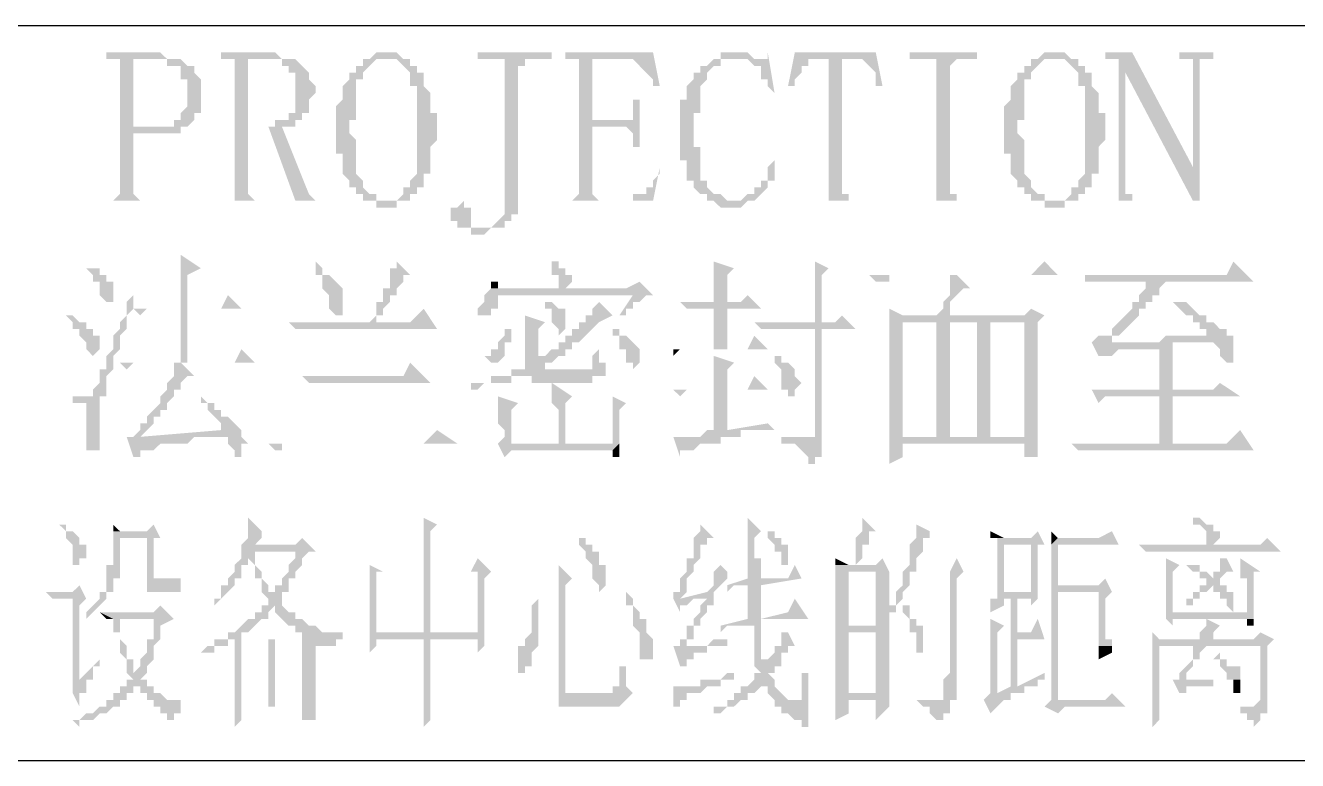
# Model space of a CAD drawing. Extents: x 51 to 246, y 3 to 417.
# Drawn here: x 213.91 to 221.89, y 303.45 to 308.06 of the extents above; entities that cross this region are included whole.
import ezdxf

# ---------------------------------------------------------------- set-up
doc = ezdxf.new("R2010")
doc.units = 0
doc.header["$MEASUREMENT"] = 0
doc.layers.add('_____1', color=160, linetype='Continuous')

msp = doc.modelspace()

# ---------------------------------------------------------------- hatches: boundary and pattern name
at = {"layer": '_____1'}
for points in [[(214.7569, 307.8899), (214.4183, 307.8899), (214.4183, 307.8477), (214.7993, 307.8477), (214.7993, 307.8053), (214.884, 307.8053), (214.884, 307.7206), (214.9264, 307.7206), (214.9264, 307.5513), (214.884, 307.5091), (214.884, 307.4667), (214.8417, 307.4667), (214.8417, 307.4243), (214.5878, 307.4243), (214.884, 307.3819), (214.884, 307.4243), (214.9264, 307.4243), (214.9688, 307.4667), (214.9688, 307.5091), (215.0112, 307.5091), (215.0112, 307.7206), (214.9688, 307.763), (214.9688, 307.8053), (214.9264, 307.8053), (214.884, 307.8477), (214.7993, 307.8477)], [(214.7569, 307.8899), (214.4183, 307.8899), (214.4183, 307.8477), (214.7993, 307.8477), (214.7993, 307.8053), (214.884, 307.8053), (214.884, 307.7206), (214.9264, 307.7206), (214.9264, 307.5513), (214.884, 307.5091), (214.884, 307.4667), (214.8417, 307.4667), (214.8417, 307.4243), (214.5878, 307.4243), (214.884, 307.3819), (214.884, 307.4243), (214.9264, 307.4243), (214.9688, 307.4667), (214.9688, 307.5091), (215.0112, 307.5091), (215.0112, 307.7206), (214.9688, 307.763), (214.9688, 307.8053), (214.9264, 307.8053), (214.884, 307.8477), (214.7993, 307.8477)], [(217.8895, 307.1702), (217.8895, 307.128), (217.8472, 307.0856), (217.8472, 307.0433), (217.8051, 307.0433), (217.8051, 307.0011), (217.7204, 307.0011), (217.7204, 306.9587), (217.297, 306.9587), (217.8472, 306.9587)], [(217.8895, 307.1702), (217.8895, 307.128), (217.8472, 307.0856), (217.8472, 307.0433), (217.8051, 307.0433), (217.8051, 307.0011), (217.7204, 307.0011), (217.7204, 306.9587), (217.297, 306.9587), (217.8472, 306.9587)], [(214.2915, 306.5353), (214.3335, 306.4929), (214.3335, 306.4507), (214.3759, 306.4507), (214.3759, 306.366), (214.4183, 306.3236), (214.4606, 306.3236), (214.4606, 306.4507), (214.4183, 306.4507), (214.4183, 306.4929), (214.3759, 306.4929), (214.3759, 306.5353)], [(217.2122, 306.5777), (217.2122, 306.4929), (217.2546, 306.4929), (217.2546, 306.4083), (217.297, 306.4083), (217.3394, 306.4507), (217.3394, 306.4929), (217.297, 306.4929), (217.297, 306.5353), (217.2546, 306.5353), (217.2546, 306.5777)], [(216.8312, 306.4083), (216.8736, 306.4083), (216.8736, 306.4507), (216.8312, 306.4507)], [(221.0645, 306.4507), (220.9378, 306.4507), (220.9378, 306.4083), (220.8954, 306.366), (220.8954, 306.3236), (220.853, 306.3236), (220.853, 306.2814), (220.7683, 306.1966), (220.7259, 306.1543), (220.7259, 306.1119), (220.6415, 306.1119), (220.5991, 306.0697), (220.6415, 305.9849), (220.7259, 305.9849), (220.7683, 306.0273), (221.0222, 306.0273), (221.1069, 306.0697), (221.234, 306.0697), (220.7259, 306.0697), (220.7259, 306.1119), (220.7683, 306.1119), (220.8954, 306.239), (220.8954, 306.2814), (220.9378, 306.2814), (220.9378, 306.3236), (220.9801, 306.3236), (220.9801, 306.366), (221.0222, 306.366), (221.0222, 306.4083)], [(214.5878, 306.366), (214.5454, 306.3236), (214.5454, 306.239), (214.503, 306.1966), (214.503, 306.1543), (214.4606, 306.1119), (214.4606, 306.0273), (214.4183, 305.9849), (214.4183, 305.9004), (214.3759, 305.9004), (214.3759, 305.8156), (214.3335, 305.7732), (214.3335, 305.731), (214.2915, 305.731), (214.4183, 305.731), (214.4183, 305.858), (214.4606, 305.9004), (214.4606, 305.9849), (214.503, 306.0273), (214.503, 306.1119), (214.5454, 306.1543), (214.5454, 306.239), (214.5878, 306.2814)], [(214.884, 306.2814), (214.9264, 306.2814), (214.9264, 305.9427), (214.884, 305.9427)], [(218.2282, 306.2814), (218.3129, 306.2814), (218.3129, 306.0273), (218.2282, 306.0273)], [(221.1493, 306.3236), (221.1069, 306.3236), (221.1493, 306.2814), (221.1917, 306.239), (221.234, 306.239), (221.234, 306.1966), (221.2764, 306.1966), (221.2764, 306.1543), (221.3188, 306.1543), (221.3188, 306.1119), (221.0645, 306.1119), (221.0222, 306.0697), (221.3612, 306.0697), (221.4032, 306.0273), (221.4032, 305.9849), (221.4456, 305.9427), (221.4879, 305.9427), (221.4879, 306.1119), (221.4456, 306.1119), (221.4456, 306.1543), (221.4032, 306.1543), (221.3612, 306.1966), (221.3188, 306.1966), (221.3188, 306.239), (221.2764, 306.239), (221.1917, 306.3236)], [(214.2067, 306.239), (214.1644, 306.239), (214.2067, 306.1966), (214.2067, 306.1543), (214.2491, 306.1543), (214.2491, 306.1119), (214.2915, 306.0697), (214.2915, 306.0273), (214.3335, 305.9849), (214.3759, 306.0273), (214.3759, 306.1119), (214.3335, 306.1119), (214.3335, 306.1543), (214.2915, 306.1543), (214.2915, 306.1966), (214.2491, 306.1966)], [(214.2067, 305.731), (214.2067, 305.6887), (214.2915, 305.6887), (214.2915, 305.3924), (214.3759, 305.3924), (214.3759, 305.731)], [(221.0222, 305.731), (221.1069, 305.731), (221.1069, 305.4346), (221.0222, 305.4346)], [(215.2651, 305.477), (215.1803, 305.477), (215.1803, 305.4346), (215.2227, 305.3924), (215.2227, 305.35), (215.2651, 305.35), (215.2651, 305.4346), (215.3074, 305.4346)], [(218.6516, 305.477), (218.6516, 305.4346), (218.7363, 305.4346), (218.8211, 305.35), (218.8211, 305.3076), (218.8635, 305.3076), (218.8635, 305.35), (218.9055, 305.35), (218.9055, 305.4346), (218.8211, 305.477)], [(214.1644, 304.9266), (214.122, 304.9266), (214.1644, 304.8844), (214.1644, 304.842), (214.2067, 304.7997), (214.2067, 304.6727), (214.2491, 304.6727), (214.2491, 304.7149), (214.2915, 304.7149), (214.2915, 304.7997), (214.2491, 304.7997), (214.2491, 304.842), (214.2067, 304.8844), (214.1644, 304.8844)], [(221.1917, 304.6727), (221.234, 304.6303), (221.2764, 304.6303), (221.2764, 304.588), (221.3188, 304.588), (221.3188, 304.5456), (221.2764, 304.5456), (221.3612, 304.5456), (221.3612, 304.5034), (221.4032, 304.5034), (221.4032, 304.461), (221.4456, 304.461), (221.4456, 304.4186), (221.4879, 304.3763), (221.4879, 304.5034), (221.4456, 304.5034), (221.4456, 304.5456), (221.4032, 304.5456), (221.4032, 304.588), (221.3612, 304.588), (221.3188, 304.6303), (221.2764, 304.6303), (221.2764, 304.6727)], [(218.4401, 304.3341), (218.5248, 304.3341), (218.5248, 304.5456), (218.4401, 304.5456)], [(218.2282, 304.461), (218.1862, 304.461), (218.1438, 304.4186), (218.1438, 304.3763), (218.1014, 304.3341), (218.1014, 304.2917), (218.059, 304.2917), (218.059, 304.2069), (218.0167, 304.2069), (218.0167, 304.1647), (217.9743, 304.1647), (218.0167, 304.0376), (218.059, 304.0376), (218.059, 304.08), (218.1014, 304.08), (218.1014, 304.1223), (218.1862, 304.1223), (218.1862, 304.1647), (218.059, 304.1647), (218.059, 304.2069), (218.1014, 304.2069), (218.1014, 304.2917), (218.1438, 304.2917), (218.1438, 304.3341), (218.1862, 304.3763), (218.1862, 304.4186), (218.2282, 304.4186)], [(217.9743, 304.461), (218.0167, 304.3763), (218.0167, 304.4186), (218.059, 304.4186), (218.1014, 304.461), (218.2282, 304.461)], [(220.2605, 304.461), (220.091, 304.461), (220.2181, 304.461), (220.2181, 304.4186)], [(221.5727, 304.2917), (221.6151, 304.2917), (221.6151, 304.3341), (221.5727, 304.3341)], [(215.8576, 304.2069), (215.2227, 304.2069), (215.7305, 304.2069), (215.7305, 304.1647), (215.8576, 304.1647)], [(216.4502, 304.2069), (216.4082, 304.2069), (216.4082, 303.6566), (216.4502, 303.6989)], [(219.3289, 304.2493), (219.2445, 304.2493), (219.2445, 303.8683), (219.075, 303.8683), (219.3289, 303.8683)], [(214.4183, 304.1223), (214.2491, 303.953), (214.3335, 303.953), (214.3335, 304.0376), (214.3759, 304.0376), (214.3759, 304.08)], [(217.6356, 304.1647), (217.6356, 303.9106), (217.5933, 303.9106), (217.5933, 303.8683), (217.2546, 303.8683), (217.2546, 303.7837), (217.6356, 303.7837), (217.7204, 303.8683), (217.678, 303.9106), (217.678, 304.0376), (217.6356, 304.0376)], [(220.7259, 304.1647), (220.6415, 304.1647), (220.6415, 304.08), (220.7259, 304.1223)], [(221.3188, 304.1647), (221.234, 304.1647), (221.234, 304.08), (221.1493, 303.9952), (221.1493, 303.953), (221.1069, 303.953), (221.1493, 303.8683), (221.1917, 303.8683), (221.1917, 303.9106), (221.3612, 303.9106), (221.3612, 303.953), (221.5303, 303.953), (221.1917, 303.953), (221.1917, 303.9952), (221.234, 304.0376), (221.234, 304.08), (221.2764, 304.08), (221.2764, 304.1223)], [(221.4032, 304.1223), (221.3612, 304.08), (221.4032, 304.08), (221.4032, 304.0376), (221.4456, 303.9952), (221.4456, 303.953), (221.1917, 303.953), (221.5303, 303.953), (221.5303, 304.0376), (221.4456, 304.0376), (221.4456, 304.08), (221.4032, 304.08)], [(218.8211, 303.9952), (218.7787, 303.9952), (218.7787, 303.8261), (218.7363, 303.8261), (218.6092, 303.7837), (218.6516, 303.7837), (218.6516, 303.7413), (218.694, 303.7413), (218.7363, 303.6989), (218.7787, 303.6989), (218.7787, 303.6566), (218.8211, 303.6566)], [(218.6092, 303.9106), (218.5248, 303.9106), (218.5668, 303.9106), (218.5668, 303.8683), (218.6092, 303.8261), (218.6092, 303.7837), (218.7363, 303.8261), (218.694, 303.8261), (218.6516, 303.8683)], [(221.4879, 303.8683), (221.5303, 303.8683), (221.5303, 303.953), (221.4879, 303.953)], [(219.3289, 303.8261), (219.2445, 303.8261), (219.2445, 303.6989), (219.3289, 303.7837)], [(219.4984, 303.8261), (219.5408, 303.7837), (219.5832, 303.7837), (219.5832, 303.7413), (219.6252, 303.6989), (219.6676, 303.6989), (219.6676, 303.7413), (219.7099, 303.7413), (219.7099, 303.8261)]]:
    msp.add_hatch(color=7, dxfattribs=at).paths.add_polyline_path(points)
for points in [[(215.4342, 307.8899), (215.1379, 307.8899), (215.1379, 307.8477), (215.519, 307.8477), (215.519, 307.8053), (215.5613, 307.8053), (215.5613, 307.763), (215.6037, 307.763), (215.6037, 307.5091), (215.5613, 307.5091), (215.5613, 307.4667), (215.4766, 307.4667), (215.4766, 307.4243), (215.3074, 307.4243), (215.6037, 307.4243), (215.6037, 307.4667), (215.6461, 307.4667), (215.6461, 307.5091), (215.6885, 307.5091), (215.6885, 307.5936), (215.7305, 307.636), (215.7305, 307.6784), (215.6885, 307.7206), (215.6885, 307.763), (215.6037, 307.8477), (215.519, 307.8477), (215.4766, 307.8899)], [(215.4342, 307.8899), (215.1379, 307.8899), (215.1379, 307.8477), (215.519, 307.8477), (215.519, 307.8053), (215.5613, 307.8053), (215.5613, 307.763), (215.6037, 307.763), (215.6037, 307.5091), (215.5613, 307.5091), (215.5613, 307.4667), (215.4766, 307.4667), (215.4766, 307.4243), (215.3074, 307.4243), (215.6037, 307.4243), (215.6037, 307.4667), (215.6461, 307.4667), (215.6461, 307.5091), (215.6885, 307.5091), (215.6885, 307.5936), (215.7305, 307.636), (215.7305, 307.6784), (215.6885, 307.7206), (215.6885, 307.763), (215.6037, 307.8477), (215.519, 307.8477), (215.4766, 307.8899)], [(216.1539, 307.8899), (216.1115, 307.8899), (216.0695, 307.8477), (216.0271, 307.8477), (216.0271, 307.8053), (215.9847, 307.8053), (215.9847, 307.763), (215.9424, 307.763), (215.9424, 307.7206), (215.9, 307.6784), (215.9, 307.5936), (215.8576, 307.5513), (215.8576, 307.255), (215.9, 307.255), (215.9, 307.128), (215.9424, 307.0856), (215.9424, 307.0433), (215.9847, 307.0433), (215.9847, 307.0011), (216.0271, 307.0011), (216.0271, 306.9587), (216.1115, 306.9587), (216.1115, 306.9163), (216.2387, 306.9163), (216.2387, 306.9587), (216.281, 306.9587), (216.1115, 306.9587), (216.1115, 307.0011), (216.0695, 307.0011), (216.0271, 307.0433), (216.0271, 307.0856), (215.9847, 307.128), (215.9847, 307.3397), (215.9424, 307.3819), (215.9424, 307.4667), (215.9847, 307.4667), (215.9847, 307.7206), (216.0271, 307.7206), (216.0271, 307.763), (216.1115, 307.8477), (216.281, 307.8477), (216.2387, 307.8899), (216.1963, 307.8899)], [(216.1539, 307.8899), (216.1115, 307.8899), (216.0695, 307.8477), (216.0271, 307.8477), (216.0271, 307.8053), (215.9847, 307.8053), (215.9847, 307.763), (215.9424, 307.763), (215.9424, 307.7206), (215.9, 307.6784), (215.9, 307.5936), (215.8576, 307.5513), (215.8576, 307.255), (215.9, 307.255), (215.9, 307.128), (215.9424, 307.0856), (215.9424, 307.0433), (215.9847, 307.0433), (215.9847, 307.0011), (216.0271, 307.0011), (216.0271, 306.9587), (216.1115, 306.9587), (216.1115, 306.9163), (216.2387, 306.9163), (216.2387, 306.9587), (216.281, 306.9587), (216.1115, 306.9587), (216.1115, 307.0011), (216.0695, 307.0011), (216.0271, 307.0433), (216.0271, 307.0856), (215.9847, 307.128), (215.9847, 307.3397), (215.9424, 307.3819), (215.9424, 307.4667), (215.9847, 307.4667), (215.9847, 307.7206), (216.0271, 307.7206), (216.0271, 307.763), (216.1115, 307.8477), (216.281, 307.8477), (216.2387, 307.8899), (216.1963, 307.8899)], [(217.2122, 307.8899), (216.7468, 307.8899), (216.7468, 307.8477), (216.916, 307.8477), (216.916, 306.8739), (216.8736, 306.8316), (216.8312, 306.7894), (216.7888, 306.7894), (216.916, 306.7894), (216.916, 306.8316), (216.9583, 306.8316), (216.9583, 306.8739), (217.0007, 306.8739), (217.0007, 307.8053), (217.0431, 307.8053), (217.0431, 307.8477), (217.2122, 307.8477)], [(217.2122, 307.8899), (216.7468, 307.8899), (216.7468, 307.8477), (216.916, 307.8477), (216.916, 306.8739), (216.8736, 306.8316), (216.8312, 306.7894), (216.7888, 306.7894), (216.916, 306.7894), (216.916, 306.8316), (216.9583, 306.8316), (216.9583, 306.8739), (217.0007, 306.8739), (217.0007, 307.8053), (217.0431, 307.8053), (217.0431, 307.8477), (217.2122, 307.8477)], [(217.8472, 307.8899), (217.297, 307.8899), (217.297, 307.8477), (217.7204, 307.8477), (217.8472, 307.7206), (217.8472, 307.6784), (217.8895, 307.6784)], [(217.8472, 307.8899), (217.297, 307.8899), (217.297, 307.8477), (217.7204, 307.8477), (217.8472, 307.7206), (217.8472, 307.6784), (217.8895, 307.6784)], [(218.5668, 307.8899), (218.5668, 307.8477), (218.2282, 307.8477), (218.4401, 307.8477), (218.4824, 307.8053), (218.5248, 307.8053), (218.5248, 307.7206), (218.5668, 307.7206), (218.5668, 307.6784), (218.6092, 307.636)], [(218.3553, 307.8899), (218.2706, 307.8899), (218.2706, 307.8477), (218.2282, 307.8477), (218.5248, 307.8477), (218.4824, 307.8477), (218.4401, 307.8899), (218.3977, 307.8899)], [(218.5668, 307.8899), (218.5668, 307.8477), (218.2282, 307.8477), (218.4401, 307.8477), (218.4824, 307.8053), (218.5248, 307.8053), (218.5248, 307.7206), (218.5668, 307.7206), (218.5668, 307.6784), (218.6092, 307.636)], [(218.3553, 307.8899), (218.2706, 307.8899), (218.2706, 307.8477), (218.2282, 307.8477), (218.5248, 307.8477), (218.4824, 307.8477), (218.4401, 307.8899), (218.3977, 307.8899)], [(219.2445, 307.8899), (218.7363, 307.8899), (218.694, 307.6784), (218.7363, 307.6784), (218.7363, 307.7206), (218.7787, 307.763), (218.7787, 307.8053), (218.8211, 307.8053), (218.8211, 307.8477), (219.1174, 307.8477)], [(219.2445, 307.8899), (218.7363, 307.8899), (218.694, 307.6784), (218.7363, 307.6784), (218.7363, 307.7206), (218.7787, 307.763), (218.7787, 307.8053), (218.8211, 307.8053), (218.8211, 307.8477), (219.1174, 307.8477)], [(219.2445, 307.8899), (219.1174, 307.8477), (219.1597, 307.8477), (219.2445, 307.763), (219.2445, 307.6784), (219.2865, 307.6784)], [(219.2445, 307.8899), (219.1174, 307.8477), (219.1597, 307.8477), (219.2445, 307.763), (219.2445, 307.6784), (219.2865, 307.6784)], [(219.8794, 307.8899), (219.456, 307.8899), (219.456, 307.8477), (219.6252, 307.8477), (219.6252, 306.9587), (219.456, 306.9587), (219.8794, 306.9587), (219.7523, 306.9587), (219.7523, 307.0011), (219.7099, 307.0011), (219.7099, 307.8053), (219.7523, 307.8477), (219.8794, 307.8477)], [(219.8794, 307.8899), (219.456, 307.8899), (219.456, 307.8477), (219.6252, 307.8477), (219.6252, 306.9587), (219.456, 306.9587), (219.8794, 306.9587), (219.7523, 306.9587), (219.7523, 307.0011), (219.7099, 307.0011), (219.7099, 307.8053), (219.7523, 307.8477), (219.8794, 307.8477)], [(220.3449, 307.8899), (220.3028, 307.8899), (220.2605, 307.8477), (220.2181, 307.8477), (220.2181, 307.8053), (220.1757, 307.8053), (220.1757, 307.763), (220.1333, 307.763), (220.1333, 307.7206), (220.091, 307.6784), (220.091, 307.5936), (220.0486, 307.5513), (220.0486, 307.255), (220.091, 307.255), (220.091, 307.128), (220.1333, 307.0856), (220.1333, 307.0433), (220.1757, 307.0433), (220.1757, 307.0011), (220.2181, 307.0011), (220.2181, 306.9587), (220.3028, 306.9587), (220.3028, 306.9163), (220.4296, 306.9163), (220.4296, 306.9587), (220.472, 306.9587), (220.3028, 306.9587), (220.3028, 307.0011), (220.2605, 307.0011), (220.2181, 307.0433), (220.2181, 307.0856), (220.1757, 307.128), (220.1757, 307.3397), (220.1333, 307.3819), (220.1333, 307.4667), (220.1757, 307.4667), (220.1757, 307.7206), (220.2181, 307.7206), (220.2181, 307.763), (220.3028, 307.8477), (220.472, 307.8477), (220.4296, 307.8899), (220.3872, 307.8899)], [(220.3449, 307.8899), (220.3028, 307.8899), (220.2605, 307.8477), (220.2181, 307.8477), (220.2181, 307.8053), (220.1757, 307.8053), (220.1757, 307.763), (220.1333, 307.763), (220.1333, 307.7206), (220.091, 307.6784), (220.091, 307.5936), (220.0486, 307.5513), (220.0486, 307.255), (220.091, 307.255), (220.091, 307.128), (220.1333, 307.0856), (220.1333, 307.0433), (220.1757, 307.0433), (220.1757, 307.0011), (220.2181, 307.0011), (220.2181, 306.9587), (220.3028, 306.9587), (220.3028, 306.9163), (220.4296, 306.9163), (220.4296, 306.9587), (220.472, 306.9587), (220.3028, 306.9587), (220.3028, 307.0011), (220.2605, 307.0011), (220.2181, 307.0433), (220.2181, 307.0856), (220.1757, 307.128), (220.1757, 307.3397), (220.1333, 307.3819), (220.1333, 307.4667), (220.1757, 307.4667), (220.1757, 307.7206), (220.2181, 307.7206), (220.2181, 307.763), (220.3028, 307.8477), (220.472, 307.8477), (220.4296, 307.8899), (220.3872, 307.8899)], [(220.853, 307.8899), (220.6835, 307.8899), (220.6835, 307.8477), (220.7683, 307.8477), (220.7683, 307.8053), (220.8106, 307.763), (221.234, 306.9587), (221.234, 307.1702)], [(220.853, 307.8899), (220.6835, 307.8899), (220.6835, 307.8477), (220.7683, 307.8477), (220.7683, 307.8053), (220.8106, 307.763), (221.234, 306.9587), (221.234, 307.1702)], [(221.3612, 307.8899), (221.1493, 307.8899), (221.1493, 307.8477), (221.234, 307.8477), (221.234, 306.9587), (221.2764, 306.9587), (221.2764, 307.8477), (221.3612, 307.8477)], [(221.3612, 307.8899), (221.1493, 307.8899), (221.1493, 307.8477), (221.234, 307.8477), (221.234, 306.9587), (221.2764, 306.9587), (221.2764, 307.8477), (221.3612, 307.8477)], [(214.4606, 307.8477), (214.503, 307.8477), (214.503, 307.0011), (214.4606, 306.9587), (214.4183, 306.9587), (214.6722, 306.9587), (214.6301, 306.9587), (214.5878, 307.0011), (214.5878, 307.3819), (214.884, 307.3819), (214.5878, 307.4243), (214.5878, 307.8477), (214.7145, 307.8477)], [(214.4606, 307.8477), (214.503, 307.8477), (214.503, 307.0011), (214.4606, 306.9587), (214.4183, 306.9587), (214.6722, 306.9587), (214.6301, 306.9587), (214.5878, 307.0011), (214.5878, 307.3819), (214.884, 307.3819), (214.5878, 307.4243), (214.5878, 307.8477), (214.7145, 307.8477)], [(215.1803, 307.8477), (215.2227, 307.8477), (215.2227, 306.9587), (215.1379, 306.9587), (215.3918, 306.9587), (215.3498, 306.9587), (215.3074, 307.0011), (215.3074, 307.4243), (215.6037, 307.4243), (215.3074, 307.4243), (215.3074, 307.8477), (215.4342, 307.8477)], [(215.1803, 307.8477), (215.2227, 307.8477), (215.2227, 306.9587), (215.1379, 306.9587), (215.3918, 306.9587), (215.3498, 306.9587), (215.3074, 307.0011), (215.3074, 307.4243), (215.6037, 307.4243), (215.3074, 307.4243), (215.3074, 307.8477), (215.4342, 307.8477)], [(216.281, 307.8477), (216.1539, 307.8477), (216.2387, 307.8477), (216.3234, 307.763), (216.3234, 307.6784), (216.3658, 307.6784), (216.3658, 307.128), (216.3234, 307.0856), (216.3234, 307.0433), (216.281, 307.0433), (216.281, 307.0011), (216.2387, 306.9587), (216.1539, 306.9587), (216.3234, 306.9587), (216.3234, 307.0011), (216.3658, 307.0011), (216.3658, 307.0433), (216.4082, 307.0433), (216.4082, 307.128), (216.4502, 307.128), (216.4502, 307.2973), (216.4926, 307.3397), (216.4926, 307.5091), (216.4502, 307.5091), (216.4502, 307.636), (216.4082, 307.6784), (216.4082, 307.763), (216.3658, 307.763), (216.3658, 307.8053), (216.3234, 307.8053), (216.3234, 307.8477)], [(216.281, 307.8477), (216.1539, 307.8477), (216.2387, 307.8477), (216.3234, 307.763), (216.3234, 307.6784), (216.3658, 307.6784), (216.3658, 307.128), (216.3234, 307.0856), (216.3234, 307.0433), (216.281, 307.0433), (216.281, 307.0011), (216.2387, 306.9587), (216.1539, 306.9587), (216.3234, 306.9587), (216.3234, 307.0011), (216.3658, 307.0011), (216.3658, 307.0433), (216.4082, 307.0433), (216.4082, 307.128), (216.4502, 307.128), (216.4502, 307.2973), (216.4926, 307.3397), (216.4926, 307.5091), (216.4502, 307.5091), (216.4502, 307.636), (216.4082, 307.6784), (216.4082, 307.763), (216.3658, 307.763), (216.3658, 307.8053), (216.3234, 307.8053), (216.3234, 307.8477)], [(217.3394, 307.8477), (217.3817, 307.8477), (217.3817, 307.0011), (217.3394, 306.9587), (217.5085, 306.9587), (217.4665, 307.0011), (217.4665, 307.4243), (217.6356, 307.4243), (217.4665, 307.4667), (217.4665, 307.8477), (217.678, 307.8477)], [(217.3394, 307.8477), (217.3817, 307.8477), (217.3817, 307.0011), (217.3394, 306.9587), (217.5085, 306.9587), (217.4665, 307.0011), (217.4665, 307.4243), (217.6356, 307.4243), (217.4665, 307.4667), (217.4665, 307.8477), (217.678, 307.8477)], [(218.2282, 307.8477), (218.1862, 307.8053), (218.1438, 307.8053), (218.1438, 307.763), (218.1014, 307.763), (218.1014, 307.7206), (218.059, 307.6784), (218.059, 307.5936), (218.0167, 307.5936), (218.0167, 307.2126), (218.059, 307.2126), (218.059, 307.0856), (218.1014, 307.0856), (218.1014, 307.0433), (218.1438, 307.0011), (218.1862, 307.0011), (218.1862, 306.9587), (218.3553, 306.9587), (218.3129, 306.9587), (218.2706, 307.0011), (218.2282, 307.0011), (218.1862, 307.0433), (218.1862, 307.0856), (218.1438, 307.0856), (218.1438, 307.2973), (218.1014, 307.2973), (218.1014, 307.5091), (218.1438, 307.5091), (218.1438, 307.6784), (218.1862, 307.7206), (218.1862, 307.763), (218.2282, 307.8053), (218.2706, 307.8053), (218.2706, 307.8477), (218.3553, 307.8477)], [(218.2282, 307.8477), (218.1862, 307.8053), (218.1438, 307.8053), (218.1438, 307.763), (218.1014, 307.763), (218.1014, 307.7206), (218.059, 307.6784), (218.059, 307.5936), (218.0167, 307.5936), (218.0167, 307.2126), (218.059, 307.2126), (218.059, 307.0856), (218.1014, 307.0856), (218.1014, 307.0433), (218.1438, 307.0011), (218.1862, 307.0011), (218.1862, 306.9587), (218.3553, 306.9587), (218.3129, 306.9587), (218.2706, 307.0011), (218.2282, 307.0011), (218.1862, 307.0433), (218.1862, 307.0856), (218.1438, 307.0856), (218.1438, 307.2973), (218.1014, 307.2973), (218.1014, 307.5091), (218.1438, 307.5091), (218.1438, 307.6784), (218.1862, 307.7206), (218.1862, 307.763), (218.2282, 307.8053), (218.2706, 307.8053), (218.2706, 307.8477), (218.3553, 307.8477)], [(219.1174, 307.8477), (218.9055, 307.8477), (218.9479, 307.8477), (218.9479, 306.9587), (218.8635, 306.9587), (219.1174, 306.9587), (219.075, 306.9587), (219.075, 307.0011), (219.0326, 307.0011), (219.0326, 307.8477), (219.075, 307.8477)], [(219.1174, 307.8477), (218.9055, 307.8477), (218.9479, 307.8477), (218.9479, 306.9587), (218.8635, 306.9587), (219.1174, 306.9587), (219.075, 306.9587), (219.075, 307.0011), (219.0326, 307.0011), (219.0326, 307.8477), (219.075, 307.8477)], [(220.472, 307.8477), (220.3449, 307.8477), (220.4296, 307.8477), (220.5144, 307.763), (220.5144, 307.6784), (220.5567, 307.6784), (220.5567, 307.128), (220.5144, 307.0856), (220.5144, 307.0433), (220.472, 307.0433), (220.472, 307.0011), (220.4296, 306.9587), (220.3449, 306.9587), (220.5144, 306.9587), (220.5144, 307.0011), (220.5567, 307.0011), (220.5567, 307.0433), (220.5991, 307.0433), (220.5991, 307.128), (220.6415, 307.128), (220.6415, 307.2973), (220.6835, 307.3397), (220.6835, 307.5091), (220.6415, 307.5091), (220.6415, 307.636), (220.5991, 307.6784), (220.5991, 307.763), (220.5567, 307.763), (220.5567, 307.8053), (220.5144, 307.8053), (220.5144, 307.8477)], [(220.472, 307.8477), (220.3449, 307.8477), (220.4296, 307.8477), (220.5144, 307.763), (220.5144, 307.6784), (220.5567, 307.6784), (220.5567, 307.128), (220.5144, 307.0856), (220.5144, 307.0433), (220.472, 307.0433), (220.472, 307.0011), (220.4296, 306.9587), (220.3449, 306.9587), (220.5144, 306.9587), (220.5144, 307.0011), (220.5567, 307.0011), (220.5567, 307.0433), (220.5991, 307.0433), (220.5991, 307.128), (220.6415, 307.128), (220.6415, 307.2973), (220.6835, 307.3397), (220.6835, 307.5091), (220.6415, 307.5091), (220.6415, 307.636), (220.5991, 307.6784), (220.5991, 307.763), (220.5567, 307.763), (220.5567, 307.8053), (220.5144, 307.8053), (220.5144, 307.8477)], [(220.7683, 307.8053), (220.7683, 306.9587), (220.6835, 306.9587), (220.8954, 306.9587), (220.853, 306.9587), (220.853, 307.0011), (220.8106, 307.0011), (220.8106, 307.763)], [(220.7683, 307.8053), (220.7683, 306.9587), (220.6835, 306.9587), (220.8954, 306.9587), (220.853, 306.9587), (220.853, 307.0011), (220.8106, 307.0011), (220.8106, 307.763)], [(217.7628, 307.5936), (217.7204, 307.5936), (217.7204, 307.4667), (217.4665, 307.4667), (217.6356, 307.4243), (217.678, 307.4243), (217.7204, 307.3819), (217.7204, 307.2973), (217.7628, 307.2973)], [(217.7628, 307.5936), (217.7204, 307.5936), (217.7204, 307.4667), (217.4665, 307.4667), (217.6356, 307.4243), (217.678, 307.4243), (217.7204, 307.3819), (217.7204, 307.2973), (217.7628, 307.2973)], [(215.519, 307.4243), (215.4342, 307.4243), (215.6037, 306.9587), (215.7729, 306.9587), (215.7305, 306.9587), (215.6885, 307.0011)], [(215.519, 307.4243), (215.4342, 307.4243), (215.6037, 306.9587), (215.7729, 306.9587), (215.7305, 306.9587), (215.6885, 307.0011)], [(218.6092, 307.2126), (218.5668, 307.1702), (218.5668, 307.0856), (218.5248, 307.0856), (218.5248, 307.0433), (218.4824, 307.0433), (218.4824, 307.0011), (218.4401, 307.0011), (218.3977, 306.9587), (218.1862, 306.9587), (218.2282, 306.9587), (218.2706, 306.9163), (218.3977, 306.9163), (218.4401, 306.9587), (218.4824, 306.9587), (218.5668, 307.0433), (218.5668, 307.0856), (218.6092, 307.0856), (218.6092, 307.1702)], [(218.6092, 307.2126), (218.5668, 307.1702), (218.5668, 307.0856), (218.5248, 307.0856), (218.5248, 307.0433), (218.4824, 307.0433), (218.4824, 307.0011), (218.4401, 307.0011), (218.3977, 306.9587), (218.1862, 306.9587), (218.2282, 306.9587), (218.2706, 306.9163), (218.3977, 306.9163), (218.4401, 306.9587), (218.4824, 306.9587), (218.5668, 307.0433), (218.5668, 307.0856), (218.6092, 307.0856), (218.6092, 307.1702)], [(216.6621, 306.9587), (216.6197, 306.9163), (216.5773, 306.9163), (216.5773, 306.8316), (216.6197, 306.8316), (216.6197, 306.7894), (216.7044, 306.7894), (216.7044, 306.747), (216.7888, 306.747), (216.8312, 306.7894), (216.8736, 306.7894), (216.7044, 306.7894), (216.7044, 306.9163), (216.6621, 306.9163)], [(216.6621, 306.9587), (216.6197, 306.9163), (216.5773, 306.9163), (216.5773, 306.8316), (216.6197, 306.8316), (216.6197, 306.7894), (216.7044, 306.7894), (216.7044, 306.747), (216.7888, 306.747), (216.8312, 306.7894), (216.8736, 306.7894), (216.7044, 306.7894), (216.7044, 306.9163), (216.6621, 306.9163)], [(214.884, 306.62), (214.884, 306.2814), (214.9264, 306.2814), (214.9264, 306.4929), (215.0112, 306.5353)], [(215.7305, 306.5777), (215.7305, 306.4929), (215.7729, 306.4929), (215.7729, 306.4083), (215.8153, 306.366), (215.8153, 306.2814), (215.8576, 306.239), (215.9, 306.239), (215.9, 306.4083), (215.8576, 306.4507), (215.8153, 306.4929), (215.7729, 306.4929), (215.7729, 306.5353)], [(216.2387, 306.5777), (216.2387, 306.5353), (216.1963, 306.5353), (216.1963, 306.4083), (216.1539, 306.4083), (216.1539, 306.3236), (216.1115, 306.3236), (216.1115, 306.239), (216.0695, 306.1966), (216.1115, 306.1966), (216.1115, 306.239), (216.1539, 306.239), (216.1539, 306.2814), (216.1963, 306.3236), (216.1963, 306.366), (216.2387, 306.366), (216.2387, 306.4083), (216.281, 306.4507), (216.281, 306.4929), (216.3234, 306.4929)], [(218.2282, 306.5777), (218.2282, 306.3236), (218.3129, 306.3236), (218.3129, 306.4929), (218.3553, 306.5353)], [(218.8635, 306.5777), (218.8635, 306.1966), (218.9055, 306.1966), (218.9055, 306.4929), (218.9479, 306.5353)], [(220.3028, 306.5777), (220.2181, 306.4929), (219.2021, 306.4929), (219.2445, 306.4507), (219.3289, 306.4507), (219.3289, 306.4929), (220.3872, 306.4929)], [(221.4879, 306.5777), (221.4456, 306.4929), (220.5567, 306.4929), (220.5567, 306.4507), (221.6151, 306.4507)], [(217.7628, 306.4507), (217.678, 306.4083), (216.8312, 306.4083), (217.7204, 306.366), (217.8472, 306.366)], [(219.7523, 306.4929), (219.7099, 306.4929), (219.7099, 306.366), (219.6676, 306.3236), (219.6676, 306.2814), (219.6252, 306.239), (219.7099, 306.239), (219.7099, 306.3236), (219.7523, 306.366), (219.7947, 306.4083), (219.8371, 306.4083)], [(215.1803, 306.366), (215.1379, 306.2814), (214.5878, 306.2814), (214.6301, 306.239), (214.6722, 306.2814), (215.2651, 306.2814)], [(216.8312, 306.4083), (216.7888, 306.366), (216.7888, 306.3236), (216.7468, 306.2814), (216.7468, 306.239), (216.8312, 306.239), (216.8312, 306.2814), (216.8736, 306.2814), (216.8736, 306.366), (217.7204, 306.366)], [(217.7204, 306.366), (217.6356, 306.239), (217.678, 306.239), (217.678, 306.2814), (217.7204, 306.2814), (217.7204, 306.3236), (217.7628, 306.3236), (217.8051, 306.366), (217.8472, 306.366)], [(218.4401, 306.366), (218.3977, 306.3236), (218.0167, 306.3236), (218.059, 306.2814), (218.5248, 306.2814)], [(216.4082, 306.2814), (216.3234, 306.1966), (215.5613, 306.1966), (215.6037, 306.1543), (216.4926, 306.1543)], [(217.5085, 306.3236), (217.4665, 306.2814), (217.4665, 306.239), (217.4241, 306.239), (217.4241, 306.1966), (217.3817, 306.1966), (217.3817, 306.1543), (217.3394, 306.1543), (217.3394, 306.1119), (217.297, 306.1119), (217.297, 306.0697), (217.2546, 306.0697), (217.2546, 306.0273), (217.2122, 306.0273), (217.1699, 305.9849), (217.1278, 305.9849), (217.1278, 305.9427), (217.2122, 305.9427), (217.2546, 305.9849), (217.297, 305.9849), (217.297, 306.0273), (217.3394, 306.0273), (217.3394, 306.0697), (217.3817, 306.0697), (217.4241, 306.1119), (217.5085, 306.1966), (217.5933, 306.239)], [(217.1699, 306.3236), (217.1699, 306.2814), (217.2122, 306.2814), (217.2122, 306.1966), (217.2546, 306.1543), (217.2546, 306.1119), (217.297, 306.1543), (217.297, 306.2814), (217.2546, 306.2814), (217.2122, 306.3236)], [(219.3289, 306.2814), (219.3289, 306.1966), (220.1757, 306.1966), (220.1757, 305.477), (219.9638, 305.477), (220.2605, 305.477), (220.2605, 306.1966), (220.3028, 306.239), (219.4137, 306.239)], [(220.2181, 306.2814), (220.1757, 306.239), (219.4137, 306.239), (220.3028, 306.239)], [(217.0431, 306.239), (217.0431, 305.9004), (216.9583, 305.9004), (217.2122, 305.9004), (217.1278, 305.9004), (217.1699, 305.9004), (217.1699, 305.9427), (217.2122, 305.9427), (217.1278, 305.9427), (217.1278, 306.1543), (217.1699, 306.1966)], [(219.0326, 306.239), (218.9903, 306.1966), (218.4824, 306.1966), (218.5248, 306.1543), (219.1174, 306.1543)], [(219.3289, 306.1966), (219.3289, 305.4346), (220.1757, 305.4346), (220.1757, 305.35), (220.2605, 305.35), (220.2605, 305.477), (219.4137, 305.477), (219.4137, 306.1966), (219.8794, 306.1966)], [(219.7099, 306.1966), (219.6252, 306.1966), (219.6252, 305.477), (219.4137, 305.477), (219.7099, 305.477), (219.7099, 305.731), (219.8794, 305.731), (219.7099, 305.731), (219.7099, 305.9849), (219.8794, 305.9849), (219.7099, 305.9849)], [(219.8794, 306.1966), (219.8794, 305.9849), (219.7099, 305.9849), (219.8794, 305.9849), (219.8794, 305.731), (219.7099, 305.731), (219.8794, 305.731), (219.8794, 305.477), (219.7099, 305.477), (219.9638, 305.477), (219.9638, 306.1966), (220.1757, 306.1966)], [(216.916, 306.1543), (216.916, 306.1119), (216.8736, 306.0697), (216.8736, 306.0273), (216.8312, 306.0273), (216.8312, 305.9849), (216.7888, 305.9849), (216.8312, 305.9427), (216.8736, 305.9427), (216.916, 305.9849), (216.916, 306.0697), (216.9583, 306.0697), (216.9583, 306.1543)], [(217.5933, 306.1543), (217.5933, 306.1119), (217.6356, 306.1119), (217.6356, 306.0273), (217.678, 306.0273), (217.678, 305.9427), (217.7204, 305.9427), (217.7204, 305.9004), (217.7628, 305.9427), (217.7628, 306.0273), (217.7204, 306.0697), (217.678, 306.1119), (217.6356, 306.1119), (217.6356, 306.1543)], [(218.4824, 306.1119), (218.4401, 306.0273), (217.9743, 306.0273), (218.5668, 306.0273)], [(218.9055, 306.1543), (218.8635, 306.1543), (218.8635, 305.477), (218.8211, 305.477), (218.9055, 305.4346), (218.9055, 305.477)], [(217.5085, 306.0697), (217.5085, 306.0273), (217.4665, 305.9849), (217.4665, 305.9004), (216.9583, 305.9004), (216.9583, 305.858), (217.0855, 305.858), (217.0855, 305.8156), (217.4665, 305.8156), (217.4665, 305.858), (217.5509, 305.858), (217.5509, 305.9004), (217.5933, 305.9004), (217.5509, 305.9004), (217.5509, 305.9427), (217.5085, 305.9427), (217.5085, 306.0273)], [(221.0222, 306.0697), (220.7259, 306.0697), (221.3612, 306.0697)], [(221.1069, 306.0697), (221.0222, 306.0273), (221.0222, 305.7732), (221.1069, 305.7732)], [(215.2651, 306.0273), (215.2227, 305.9427), (214.503, 305.9427), (214.5454, 305.9004), (214.5878, 305.9427), (215.3498, 305.9427)], [(217.9743, 306.0273), (217.9743, 305.9849), (218.0167, 306.0273), (218.059, 306.0273)], [(218.2282, 305.9849), (218.2282, 305.7732), (218.3129, 305.7732), (218.3129, 305.9004), (218.3553, 305.9427)], [(218.6092, 306.0273), (218.6092, 305.9427), (218.6516, 305.9004), (218.6516, 305.7732), (218.694, 305.7732), (218.694, 305.731), (218.7363, 305.731), (218.7363, 305.7732), (218.7787, 305.8156), (218.7363, 305.858), (218.7363, 305.9004), (218.694, 305.9427), (218.6516, 305.9427), (218.6516, 305.9849), (218.6092, 305.9849)], [(214.884, 305.9427), (214.8417, 305.9427), (214.8417, 305.858), (214.7993, 305.8156), (214.7993, 305.7732), (214.7569, 305.731), (214.7569, 305.6887), (214.6722, 305.6039), (214.6722, 305.5617), (214.6301, 305.5617), (214.6301, 305.5193), (214.5878, 305.477), (214.5454, 305.477), (214.5878, 305.35), (214.6301, 305.35), (214.6301, 305.3924), (214.7145, 305.3924), (214.7569, 305.4346), (214.9264, 305.4346), (214.9688, 305.477), (215.0532, 305.477), (214.6301, 305.477), (214.7145, 305.5617), (214.7145, 305.6039), (214.7569, 305.6039), (214.7569, 305.6463), (214.7993, 305.6463), (214.7993, 305.6887), (214.8417, 305.731), (214.8417, 305.7732), (214.884, 305.7732), (214.884, 305.8156), (214.9264, 305.858), (214.9688, 305.858)], [(216.3234, 305.9427), (216.281, 305.858), (215.6461, 305.858), (215.6885, 305.8156), (216.4502, 305.8156)], [(216.9583, 305.858), (216.8312, 305.858), (216.8312, 305.8156), (216.7044, 305.8156), (216.7044, 305.7732), (216.7468, 305.7732), (216.7888, 305.8156), (216.9583, 305.8156), (216.9583, 305.858), (217.0431, 305.858)], [(217.2122, 305.8156), (217.2122, 305.6887), (217.2546, 305.6463), (217.2546, 305.4346), (217.297, 305.4346), (217.297, 305.6887), (217.3394, 305.731)], [(218.4824, 305.858), (218.4401, 305.7732), (217.9743, 305.7732), (218.0167, 305.731), (218.059, 305.7732), (218.5668, 305.7732)], [(221.4032, 305.8156), (221.3612, 305.7732), (220.5991, 305.7732), (220.6415, 305.6887), (220.6835, 305.731), (221.5303, 305.731)], [(215.0112, 305.731), (215.0112, 305.6887), (215.0532, 305.6887), (215.0532, 305.6463), (215.1379, 305.5617), (215.1379, 305.5193), (214.6301, 305.477), (215.2651, 305.477), (215.2651, 305.5193), (215.1803, 305.6039), (215.1379, 305.6039), (215.1379, 305.6463), (215.0956, 305.6463), (215.0956, 305.6887), (215.0532, 305.6887)], [(216.8736, 305.731), (216.8736, 305.5617), (216.916, 305.5193), (216.916, 305.477), (216.8736, 305.4346), (216.9583, 305.4346), (216.9583, 305.6463), (217.0007, 305.6887)], [(217.5933, 305.731), (217.5933, 305.4346), (216.8736, 305.4346), (216.916, 305.35), (216.9583, 305.3924), (217.5933, 305.3924), (217.6356, 305.4346), (217.6356, 305.6463), (217.678, 305.6887)], [(218.3129, 305.7732), (218.2282, 305.7732), (218.2282, 305.5193), (218.1862, 305.5193), (218.1438, 305.477), (217.9743, 305.477), (218.0167, 305.35), (218.0167, 305.3924), (218.1014, 305.3924), (218.1438, 305.4346), (218.2706, 305.4346), (218.2706, 305.477), (218.3977, 305.477), (218.3977, 305.5193), (218.4824, 305.5193), (218.3129, 305.5193)], [(218.5668, 305.5617), (218.3129, 305.5193), (218.6092, 305.5193)], [(216.4926, 305.5193), (216.4082, 305.4346), (215.4342, 305.4346), (215.4766, 305.3924), (215.519, 305.3924), (215.519, 305.4346), (216.6197, 305.4346)], [(221.5303, 305.5193), (221.4456, 305.4346), (220.472, 305.4346), (220.5144, 305.3924), (221.6151, 305.3924)], [(217.6356, 305.4346), (217.5933, 305.3924), (217.5933, 305.35), (217.6356, 305.35), (217.6356, 305.3924)], [(219.3289, 305.4346), (219.3289, 305.3076), (219.4137, 305.35), (219.4137, 305.4346), (220.1757, 305.4346)], [(214.7145, 304.9266), (214.6722, 304.8844), (214.4606, 304.8844), (214.4606, 304.6727), (214.4183, 304.6727), (214.4183, 304.5034), (214.3759, 304.5034), (214.3759, 304.461), (214.2915, 304.3763), (214.2915, 304.3341), (214.3759, 304.4186), (214.4183, 304.461), (214.4183, 304.5034), (214.4606, 304.5034), (214.4606, 304.588), (214.503, 304.588), (214.503, 304.842), (214.7569, 304.842)], [(214.4606, 304.9266), (214.4606, 304.8844), (214.503, 304.8844)], [(215.3074, 304.969), (215.3074, 304.842), (215.2651, 304.7997), (215.3498, 304.7997), (215.3918, 304.842), (215.3918, 304.8844)], [(216.4082, 304.969), (216.4082, 304.6303), (216.1539, 304.6303), (216.4502, 304.6303), (216.4502, 304.8844), (216.4926, 304.9266)], [(218.1438, 304.9266), (218.1438, 304.8844), (218.1014, 304.842), (218.1014, 304.7149), (218.059, 304.7149), (218.059, 304.6303), (218.0167, 304.588), (218.0167, 304.5034), (217.9743, 304.5034), (217.9743, 304.461), (218.0167, 304.461), (218.059, 304.5034), (218.059, 304.588), (218.1014, 304.6303), (218.1014, 304.6727), (218.1438, 304.7149), (218.1438, 304.7997), (218.1862, 304.7997), (218.1862, 304.842), (218.2282, 304.842)], [(218.4401, 304.969), (218.4401, 304.588), (218.5248, 304.588), (218.5248, 304.7149), (218.4824, 304.7149), (218.4824, 304.842), (218.5248, 304.8844)], [(219.1597, 304.969), (219.1597, 304.8844), (219.1174, 304.842), (219.1174, 304.6727), (219.1597, 304.7149), (219.1597, 304.7997), (219.2021, 304.7997), (219.2021, 304.8844), (219.2445, 304.8844)], [(219.4984, 304.9266), (219.4984, 304.842), (219.456, 304.7997), (219.456, 304.6727), (219.4137, 304.6303), (219.7099, 304.6303), (219.7099, 303.9952), (219.6676, 303.953), (219.6676, 303.8261), (219.6252, 303.8261), (219.7523, 303.8261), (219.7523, 304.588), (219.7947, 304.6303), (219.4984, 304.6303), (219.4984, 304.7149), (219.5408, 304.7573), (219.5408, 304.842), (219.5832, 304.842), (219.5832, 304.8844)], [(221.234, 304.969), (221.234, 304.9266), (221.2764, 304.9266), (221.3188, 304.8844), (221.3188, 304.7997), (221.3612, 304.7997), (221.4032, 304.842), (221.4032, 304.8844), (221.3612, 304.8844), (221.3612, 304.9266), (221.3188, 304.9266), (221.2764, 304.969)], [(214.7569, 304.842), (214.6722, 304.842), (214.6722, 304.5034), (214.884, 304.5034), (214.884, 304.588), (214.7145, 304.588), (214.7145, 304.842)], [(215.6461, 304.842), (215.6037, 304.7997), (215.2651, 304.7997), (215.2651, 304.7149), (215.3074, 304.7149), (215.3498, 304.6727), (215.3498, 304.588), (215.3918, 304.588), (215.3918, 304.5034), (215.4342, 304.461), (215.4342, 304.4186), (215.3918, 304.4186), (215.4766, 304.4186), (215.4766, 304.3763), (215.5613, 304.2917), (215.6037, 304.2917), (215.6037, 304.2493), (215.6461, 304.2493), (215.6461, 304.2069), (215.6885, 304.2069), (215.2651, 304.2069), (215.9, 304.2069), (215.9, 304.2493), (215.7729, 304.2493), (215.7305, 304.2917), (215.6885, 304.2917), (215.6461, 304.3341), (215.6037, 304.3341), (215.6037, 304.3763), (215.5613, 304.3763), (215.519, 304.4186), (215.519, 304.461), (215.4766, 304.461), (215.519, 304.461), (215.519, 304.5034), (215.4342, 304.5034), (215.4342, 304.5456), (215.3918, 304.588), (215.3918, 304.6303), (215.3498, 304.6727), (215.3498, 304.7573), (215.7305, 304.7573)], [(217.3817, 304.8844), (217.3817, 304.7997), (217.4241, 304.7573), (217.4241, 304.7149), (217.4665, 304.6727), (217.4665, 304.588), (217.5085, 304.5456), (217.5085, 304.5034), (217.5509, 304.5456), (217.5509, 304.6727), (217.5085, 304.6727), (217.5085, 304.7573), (217.4665, 304.7573), (217.4665, 304.7997), (217.4241, 304.7997), (217.4241, 304.842), (217.3817, 304.842)], [(218.5668, 304.8844), (218.5668, 304.842), (218.6092, 304.7997), (218.6092, 304.7573), (218.6516, 304.7573), (218.6516, 304.6727), (218.694, 304.6727), (218.694, 304.7997), (218.6516, 304.7997), (218.6516, 304.842), (218.6092, 304.842), (218.6092, 304.8844)], [(219.9638, 304.8844), (219.9638, 304.842), (220.0486, 304.842)], [(220.2605, 304.8844), (220.2181, 304.842), (220.0062, 304.842), (220.0062, 304.461), (219.9638, 304.461), (219.9638, 304.3763), (220.0486, 304.4186), (220.0486, 304.461), (220.2605, 304.461), (220.2605, 304.5034), (220.0486, 304.5034), (220.0486, 304.7997), (220.3028, 304.7997)], [(220.7259, 304.8844), (220.6415, 304.842), (220.3872, 304.842), (220.3449, 304.7997), (220.3449, 303.8261), (220.3028, 303.7837), (220.3872, 303.8261), (220.3872, 304.1647), (220.7259, 304.1647), (220.3872, 304.1647), (220.3872, 304.5034), (220.7259, 304.5034), (220.3872, 304.5456), (220.3872, 304.7997), (220.7683, 304.7997)], [(220.3449, 304.8844), (220.3449, 304.7997), (220.3872, 304.842)], [(221.6998, 304.842), (221.6574, 304.7997), (220.8954, 304.7997), (220.9378, 304.7573), (221.7842, 304.7573)], [(215.7305, 304.7573), (215.6037, 304.7573), (215.6037, 304.7149), (215.5613, 304.6727), (215.5613, 304.6303), (215.519, 304.588), (215.519, 304.5456), (215.4766, 304.5456), (215.4766, 304.5034), (215.5613, 304.5034), (215.5613, 304.588), (215.6037, 304.588), (215.6037, 304.6303), (215.6461, 304.6727), (215.6461, 304.7149), (215.6885, 304.7573)], [(220.3028, 304.7997), (220.2181, 304.7997), (220.2181, 304.5034), (220.0486, 304.5034), (220.2605, 304.5034), (220.2605, 304.7997)], [(215.2651, 304.7149), (215.2227, 304.6727), (215.2227, 304.6303), (215.1803, 304.588), (215.1803, 304.5456), (215.1379, 304.5456), (215.1379, 304.461), (215.0956, 304.461), (215.0956, 304.4186), (215.2227, 304.5456), (215.2227, 304.588), (215.2651, 304.588), (215.2651, 304.6727), (215.3074, 304.6727), (215.3074, 304.7149)], [(216.7468, 304.7149), (216.7044, 304.6303), (216.0695, 304.6303), (216.7468, 304.6303), (216.7468, 304.2493), (216.4502, 304.2493), (216.7888, 304.2493), (216.7888, 304.588), (216.8312, 304.6303)], [(216.0695, 304.6727), (216.0695, 304.6303), (216.4502, 304.6303), (216.1539, 304.6303)], [(217.2546, 304.6727), (217.2546, 303.8683), (217.3394, 303.8683), (217.297, 303.8683), (217.297, 304.5456), (217.3394, 304.588)], [(218.2706, 304.6727), (218.2282, 304.6303), (218.2282, 304.5456), (218.1862, 304.5034), (218.0167, 304.461), (217.9743, 304.461), (218.2282, 304.461), (218.2282, 304.5034), (218.3129, 304.588), (218.3129, 304.6303)], [(218.7363, 304.6727), (218.694, 304.588), (218.4401, 304.588), (218.3129, 304.5456), (218.3129, 304.5034), (218.3553, 304.5456), (218.5248, 304.5456), (218.7787, 304.588)], [(218.9903, 304.7149), (218.9903, 304.6727), (219.075, 304.6727)], [(219.2865, 304.7149), (219.2445, 304.6727), (218.9903, 304.6727), (218.9903, 304.2493), (219.075, 304.2917), (219.075, 304.6303), (219.3289, 304.6303)], [(219.7523, 304.7149), (219.7099, 304.6303), (219.4984, 304.6303), (219.7947, 304.6303)], [(221.5303, 304.7149), (221.5303, 304.588), (221.5727, 304.588), (221.5727, 304.3763), (221.1069, 304.3763), (221.0645, 304.3341), (221.1069, 304.2917), (221.1069, 304.3341), (221.6151, 304.3341), (221.6151, 304.6303), (221.6574, 304.6303)], [(221.0645, 304.7149), (221.0645, 304.3341), (221.1069, 304.3763), (221.1069, 304.6303), (221.1493, 304.6727)], [(221.4456, 304.7149), (221.4032, 304.7149), (221.4032, 304.6303), (221.3612, 304.6303), (221.3612, 304.588), (221.4032, 304.588), (221.4456, 304.6303), (221.4879, 304.6303)], [(216.0695, 304.6303), (216.0695, 304.2493), (216.7468, 304.2069), (216.7468, 304.1223), (216.7888, 304.1647), (216.7888, 304.2493), (216.1115, 304.2493), (216.1115, 304.6303), (216.4082, 304.6303)], [(216.4082, 304.6303), (216.4082, 304.2493), (216.1115, 304.2493), (216.4502, 304.2493), (216.4502, 304.6303), (216.7468, 304.6303)], [(219.3289, 304.6303), (219.2445, 304.6303), (219.2445, 304.2917), (219.075, 304.2917), (218.9903, 304.2493), (218.9903, 303.6989), (219.075, 303.7413), (219.075, 303.8261), (219.3289, 303.8261), (219.3289, 303.8683), (219.075, 303.8683), (219.075, 304.2493), (219.3289, 304.2493), (219.3289, 304.588)], [(219.4137, 304.6303), (219.4137, 304.5456), (219.3713, 304.5034), (219.3713, 304.4186), (219.3289, 304.4186), (219.3289, 304.3341), (219.3289, 304.3763), (219.3713, 304.3763), (219.3713, 304.4186), (219.4137, 304.461), (219.4137, 304.5034), (219.456, 304.5456), (219.456, 304.6303), (219.7099, 304.6303)], [(214.2491, 304.5456), (214.2067, 304.5034), (214.0372, 304.5034), (214.0796, 304.461), (214.2915, 304.461)], [(214.8417, 304.588), (214.7569, 304.588), (214.884, 304.588)], [(220.6835, 304.588), (220.6415, 304.5456), (220.3872, 304.5456), (220.7259, 304.5034)], [(221.2764, 304.5456), (221.2764, 304.5034), (221.234, 304.5034), (221.234, 304.461), (221.1917, 304.461), (221.1917, 304.4186), (221.1493, 304.4186), (221.1493, 304.3763), (221.1493, 304.4186), (221.234, 304.4186), (221.234, 304.461), (221.2764, 304.461), (221.2764, 304.5034), (221.3188, 304.5034), (221.3612, 304.5456)], [(214.2915, 304.461), (214.2067, 304.461), (214.2067, 303.8683), (214.2491, 303.7837), (214.2491, 303.8683), (214.2915, 303.8683), (214.2915, 303.953), (214.2491, 303.953), (214.2491, 304.4186)], [(217.1278, 304.461), (217.0855, 304.4186), (217.0855, 304.2493), (217.0431, 304.2069), (217.0431, 304.1647), (217.0007, 304.1647), (217.0007, 303.9952), (217.0431, 303.9952), (217.0431, 304.0376), (217.0855, 304.0376), (217.0855, 304.1223), (217.1278, 304.1647), (217.1278, 304.4186)], [(217.678, 304.5034), (217.678, 304.4186), (217.7204, 304.4186), (217.7204, 304.2917), (217.7628, 304.2493), (217.7628, 304.08), (217.8472, 304.08), (217.8472, 304.2069), (217.8051, 304.2493), (217.8051, 304.3341), (217.7628, 304.3341), (217.7628, 304.3763), (217.7204, 304.4186), (217.7204, 304.461)], [(218.7363, 304.461), (218.694, 304.3763), (218.5248, 304.3341), (218.4401, 304.3341), (218.2706, 304.2917), (218.4824, 304.2917), (218.4824, 304.0376), (218.5668, 304.0376), (218.5668, 304.08), (218.5248, 304.08), (218.5248, 304.3341), (218.8211, 304.3341)], [(220.091, 304.461), (220.091, 303.9106), (220.0062, 303.8683), (220.1757, 303.8683), (220.1757, 303.9106), (220.2605, 303.9106), (220.1333, 303.9106), (220.1333, 304.2069), (220.3028, 304.2069), (220.1333, 304.2493), (220.1333, 304.461), (220.2181, 304.461)], [(220.7259, 304.5034), (220.6415, 304.5034), (220.6415, 304.1647), (220.3872, 304.1647), (220.7259, 304.1647), (220.7259, 304.2069), (220.6835, 304.2069), (220.6835, 304.461)], [(214.7569, 304.4186), (214.7145, 304.3763), (214.3759, 304.3763), (214.4606, 304.3341), (214.7145, 304.3341), (214.7145, 304.2069), (214.6722, 304.2069), (214.6722, 304.1223), (214.6301, 304.08), (214.6301, 304.0376), (214.5878, 303.9952), (214.6722, 303.9952), (214.6722, 304.0376), (214.7145, 304.08), (214.7145, 304.1647), (214.7569, 304.2069), (214.7569, 304.2917), (214.8417, 304.3341)], [(214.3759, 304.3763), (214.4183, 304.3341), (214.4606, 304.3341)], [(215.3918, 304.4186), (215.3918, 304.3763), (215.3498, 304.3763), (215.3498, 304.3341), (215.3074, 304.3341), (215.2227, 304.2493), (215.1803, 304.2493), (215.1803, 304.2069), (215.0956, 304.2069), (215.0956, 304.1647), (215.0532, 304.1647), (215.0112, 304.1223), (215.0956, 304.1223), (215.0956, 304.1647), (215.1803, 304.1647), (215.1803, 304.2069), (215.9, 304.2069), (215.2651, 304.2069), (215.2651, 304.2493), (215.3074, 304.2493), (215.3918, 304.3341), (215.4342, 304.3341), (215.4342, 304.3763), (215.4766, 304.4186)], [(219.4137, 304.4186), (219.4137, 304.3763), (219.456, 304.3341), (219.456, 304.2493), (219.4984, 304.2493), (219.4984, 304.1223), (219.5408, 304.1223), (219.5408, 304.2917), (219.4984, 304.2917), (219.4984, 304.3341), (219.456, 304.3341), (219.456, 304.4186)], [(214.4606, 304.3341), (214.4606, 304.2493), (214.503, 304.2493), (214.503, 304.1223), (214.5454, 304.08), (214.5454, 303.9952), (214.5878, 303.953), (214.5454, 303.953), (214.5454, 303.9106), (214.6301, 303.9106), (214.6301, 303.8683), (214.6722, 303.8683), (214.6722, 303.8261), (214.7145, 303.8261), (214.7145, 303.7837), (214.7569, 303.7837), (214.7569, 303.7413), (214.7993, 303.7413), (214.7993, 303.6989), (214.8417, 303.6989), (214.8417, 303.7413), (214.884, 303.7413), (214.884, 303.7837), (214.9264, 303.7837), (214.884, 303.7837), (214.884, 303.8261), (214.7993, 303.8261), (214.7569, 303.8683), (214.7145, 303.8683), (214.7145, 303.9106), (214.6722, 303.9106), (214.6722, 303.953), (214.6301, 303.953), (214.6722, 303.9952), (214.5878, 303.9952), (214.5878, 304.08), (214.5454, 304.08), (214.5454, 304.1647), (214.503, 304.2069), (214.503, 304.3341), (214.7145, 304.3341)], [(218.2706, 304.2917), (218.2706, 304.2493), (218.3129, 304.2917), (218.4401, 304.2917)], [(219.9638, 304.3341), (219.9638, 303.8683), (219.9218, 303.8261), (219.9638, 303.7413), (220.0486, 303.8261), (220.091, 303.8261), (220.091, 303.8683), (220.1333, 303.8683), (220.0062, 303.8683), (220.0062, 304.2493), (220.0486, 304.2917)], [(220.2605, 304.3341), (220.2181, 304.2493), (220.1333, 304.2493), (220.3028, 304.2069)], [(221.3188, 304.3341), (221.3188, 304.2917), (221.2764, 304.2493), (221.2764, 304.2069), (221.0222, 304.2069), (221.3612, 304.2069), (221.3612, 304.2493), (221.4032, 304.2917)], [(215.2227, 304.2069), (215.2227, 303.7837), (215.6461, 303.7837), (215.6461, 303.6989), (215.7305, 303.6989), (215.7305, 303.7837), (215.2651, 303.7837), (215.2651, 303.9952), (215.6461, 303.9952), (215.2651, 303.9952), (215.2651, 304.2069), (215.7305, 304.2069)], [(215.4342, 304.2069), (215.4342, 303.9952), (215.2651, 303.9952), (215.4766, 303.9952), (215.4766, 304.2069), (215.6461, 304.2069)], [(215.7305, 304.2069), (215.4342, 304.2069), (215.6461, 304.2069), (215.6461, 303.9952), (215.4766, 303.9952), (215.6461, 303.9952), (215.6461, 303.7837), (215.4766, 303.7837), (215.7305, 303.7837), (215.7305, 304.1647)], [(216.0695, 304.2493), (216.0695, 304.1223), (216.1115, 304.1647), (216.1115, 304.2069), (216.7468, 304.2069)], [(218.3129, 304.2069), (218.2282, 304.2069), (218.1862, 304.1647), (218.059, 304.1647), (218.3129, 304.1647)], [(218.694, 304.2493), (218.6516, 304.2493), (218.6516, 304.1647), (218.6092, 304.1647), (218.6092, 304.1223), (218.5668, 304.08), (218.5668, 304.0376), (218.4824, 304.0376), (218.5248, 303.9952), (218.4824, 303.9952), (218.4824, 303.953), (218.4401, 303.9106), (218.3977, 303.9106), (218.3977, 303.8683), (218.3553, 303.8683), (218.3553, 303.8261), (218.3129, 303.8261), (218.3129, 303.7837), (218.2282, 303.7837), (218.2282, 303.7413), (218.2706, 303.7413), (218.3129, 303.7837), (218.3553, 303.7837), (218.3977, 303.8261), (218.4401, 303.8261), (218.4401, 303.8683), (218.4824, 303.8683), (218.5248, 303.9106), (218.6092, 303.9106), (218.6092, 303.953), (218.5668, 303.9952), (218.6092, 303.9952), (218.6092, 304.0376), (218.6516, 304.0376), (218.6516, 304.1223), (218.694, 304.1223), (218.694, 304.1647), (218.7363, 304.1647)], [(220.9801, 304.2493), (220.9801, 304.2069), (221.3188, 304.2069), (221.0222, 304.2069)], [(221.6574, 304.2493), (221.6151, 304.2069), (220.9801, 304.2069), (220.9801, 303.6566), (221.0222, 303.6989), (221.0222, 304.1647), (221.6574, 304.1647), (221.7418, 304.2069)], [(221.7418, 304.2069), (221.6574, 304.1647), (221.6574, 303.8261), (221.6151, 303.7837), (221.4879, 303.7837), (221.5303, 303.7837), (221.5303, 303.7413), (221.5727, 303.7413), (221.5727, 303.6989), (221.6151, 303.6989), (221.6151, 303.6566), (221.6574, 303.6989), (221.6574, 303.7413), (221.6998, 303.7413), (221.6998, 304.1647)], [(215.4766, 303.9952), (215.4342, 303.9952), (215.4342, 303.7837), (215.2651, 303.7837), (215.4766, 303.7837)], [(218.3553, 303.9952), (218.3129, 303.9952), (218.2706, 303.953), (218.1438, 303.953), (218.1438, 303.9106), (217.9743, 303.9106), (217.9743, 303.7837), (218.0167, 303.7837), (218.0167, 303.8261), (218.059, 303.8261), (218.059, 303.8683), (218.1438, 303.8683), (218.1862, 303.9106), (218.2706, 303.9106), (218.2706, 303.953), (218.3553, 303.953)], [(220.3028, 303.9952), (220.1333, 303.9106), (220.2605, 303.9106), (220.2605, 303.953), (220.3028, 303.953)], [(214.5454, 303.9106), (214.503, 303.9106), (214.503, 303.8683), (214.4606, 303.8683), (214.4606, 303.8261), (214.4183, 303.8261), (214.4183, 303.7837), (214.3759, 303.7837), (214.3335, 303.7413), (214.2915, 303.7413), (214.2491, 303.6989), (214.2067, 303.6989), (214.2491, 303.6566), (214.2491, 303.6989), (214.3335, 303.6989), (214.3759, 303.7413), (214.4183, 303.7413), (214.4606, 303.7837), (214.503, 303.7837), (214.503, 303.8261), (214.5454, 303.8261), (214.5454, 303.8683), (214.5878, 303.8683), (214.5878, 303.9106), (214.6301, 303.9106)], [(220.7259, 303.8683), (220.6835, 303.8261), (220.3872, 303.8261), (220.3028, 303.7837), (220.3872, 303.7413), (220.4296, 303.7837), (220.8106, 303.7837)], [(215.2227, 303.7837), (215.2227, 303.6566), (215.2651, 303.6989), (215.2651, 303.7837), (215.6461, 303.7837)], [(221.4879, 303.7837), (221.6151, 303.7837), (221.5303, 303.7837)]]:
    msp.add_hatch(color=7, dxfattribs=at).paths.add_polyline_path(points, is_closed=False)

# ---------------------------------------------------------------- linework, layer by layer
at = {"layer": '_____1', "color": 7}
for p, q in [((180.975, 308.0594), (233.4683, 308.0594)), ((180.975, 303.445), (233.4683, 303.445))]:
    msp.add_line(p, q, dxfattribs=at)

doc.saveas('drawing.dxf')
